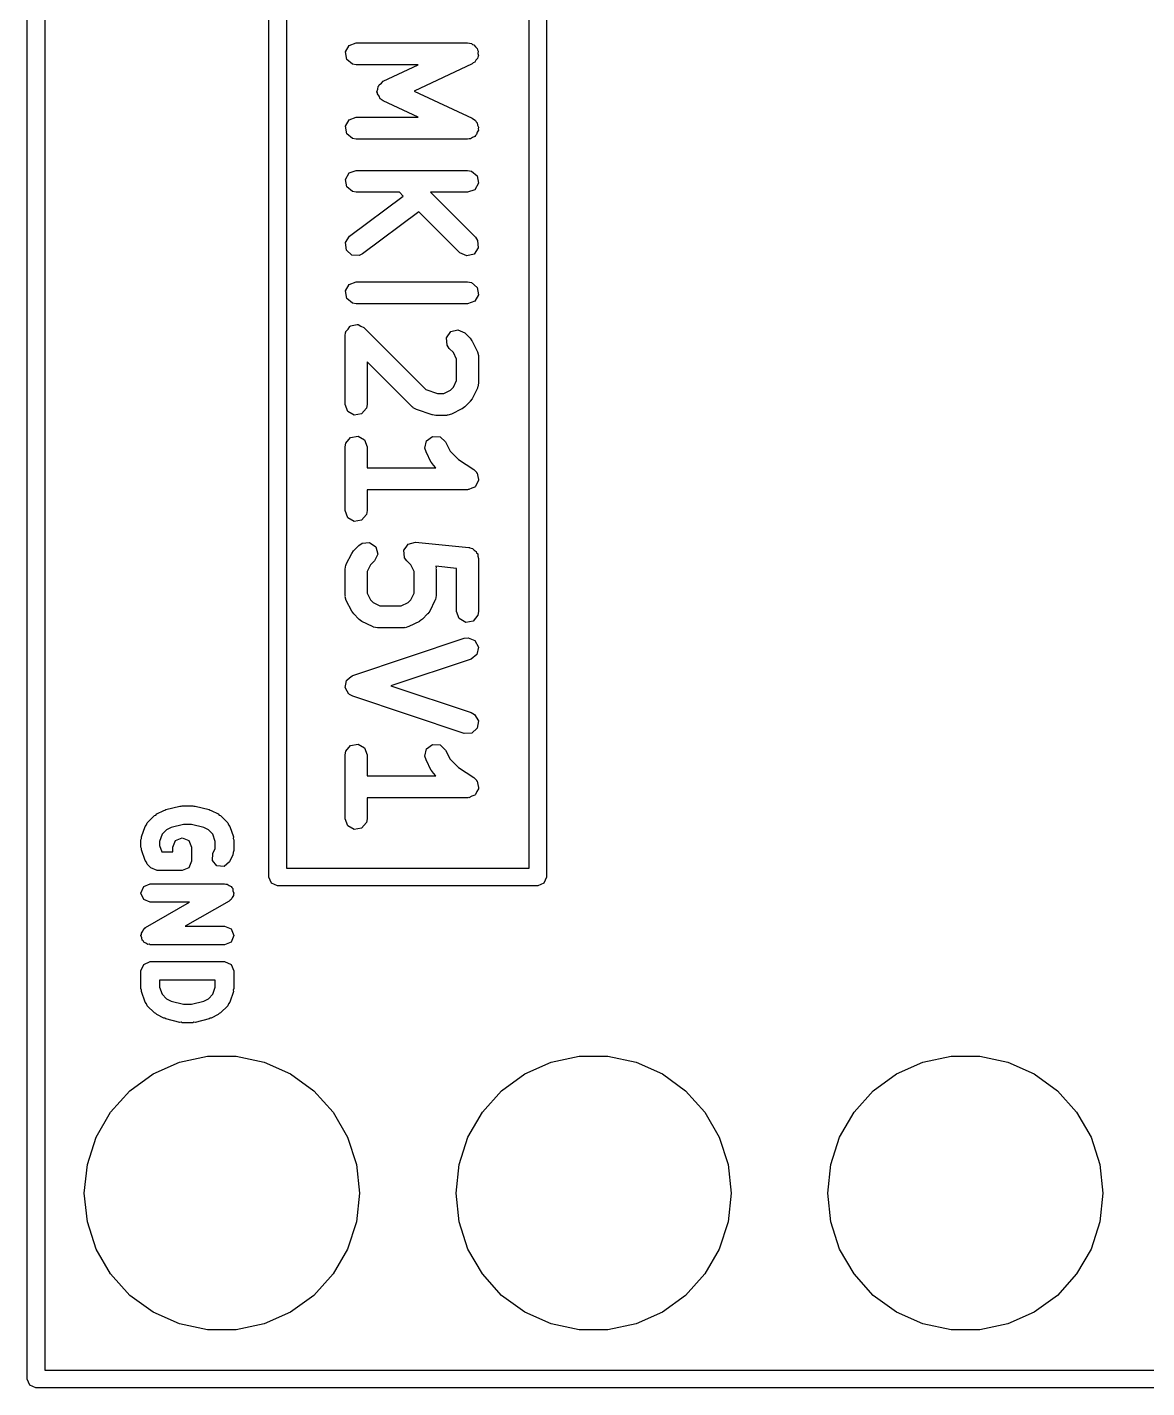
# Model space of a CAD drawing. Extents: x 105.8 to 166.7, y -105.6 to -53.8.
# Drawn here: x 106.62 to 114.27, y -71.81 to -62.52 of the extents above; entities that cross this region are included whole.
import ezdxf

# ---------------------------------------------------------------- set-up
doc = ezdxf.new("R2010")
doc.units = 0
doc.layers.add('BLACK', color=7, linetype='CONTINUOUS')

msp = doc.modelspace()

# ---------------------------------------------------------------- linework, layer by layer
at = {"layer": 'BLACK', "linetype": 'CONTINUOUS'}
for p, q in [((106.62, -71.755), (106.62, -53.975)), ((106.74, -54.035), (106.74, -71.695)), ((108.271, -68.326), (108.271, -57.404)), ((110.169, -57.404), (110.169, -68.326)), ((108.391, -57.464), (108.391, -68.266)), ((110.049, -68.266), (110.049, -57.464)), ((108.794, -62.6887), (108.819, -62.6443)), ((108.819, -62.6443), (108.867, -62.6267)), ((108.867, -62.6267), (109.629, -62.6267)), ((109.629, -62.6267), (109.655, -62.6312)), ((109.655, -62.6312), (109.663, -62.6377)), ((109.663, -62.6377), (109.672, -62.6403)), ((109.672, -62.6403), (109.682, -62.6537)), ((108.803, -62.7392), (108.794, -62.6887)), ((108.842, -62.7722), (108.803, -62.7392)), ((109.682, -62.6537), (109.694, -62.6642)), ((109.697, -62.7334), (109.686, -62.745)), ((109.694, -62.6642), (109.696, -62.6741)), ((109.696, -62.6741), (109.702, -62.6823)), ((109.698, -62.7234), (109.697, -62.7334)), ((109.703, -62.7147), (109.698, -62.7234)), ((109.702, -62.6823), (109.7, -62.6986)), ((109.7, -62.6986), (109.703, -62.7147)), ((108.867, -62.7767), (108.842, -62.7722)), ((109.291, -62.7767), (108.867, -62.7767)), ((109.053, -62.8878), (109.291, -62.7767)), ((109.661, -62.7697), (109.263, -62.9557)), ((109.668, -62.7626), (109.661, -62.7697)), ((109.678, -62.7592), (109.668, -62.7626)), ((109.686, -62.745), (109.678, -62.7592)), ((109.016, -62.9434), (109.017, -62.924)), ((109.017, -62.924), (109.022, -62.9192)), ((109.022, -62.9192), (109.024, -62.9127)), ((109.024, -62.9127), (109.04, -62.9015)), ((109.04, -62.9015), (109.053, -62.8878)), ((109.01, -62.9622), (109.016, -62.9434)), ((109.013, -62.9684), (109.01, -62.9622)), ((109.013, -62.9751), (109.013, -62.9684)), ((109.024, -62.9911), (109.013, -62.9751)), ((109.032, -63.0087), (109.024, -62.9911)), ((109.04, -63.0144), (109.032, -63.0087)), ((109.042, -63.0172), (109.04, -63.0144)), ((109.045, -63.018), (109.042, -63.0172)), ((109.053, -63.0237), (109.045, -63.018)), ((109.263, -62.9557), (109.661, -63.1418)), ((109.291, -63.1347), (109.053, -63.0237)), ((108.794, -63.1967), (108.819, -63.1523)), ((108.803, -63.2472), (108.794, -63.1967)), ((108.819, -63.1523), (108.867, -63.1347)), ((108.867, -63.1347), (109.291, -63.1347)), ((109.661, -63.1418), (109.683, -63.1567)), ((109.683, -63.1567), (109.687, -63.1658)), ((109.687, -63.1658), (109.694, -63.1722)), ((109.694, -63.1722), (109.697, -63.1883)), ((109.697, -63.1883), (109.704, -63.2032)), ((109.704, -63.2032), (109.702, -63.2129)), ((108.842, -63.2802), (108.803, -63.2472)), ((108.867, -63.2847), (108.842, -63.2802)), ((109.629, -63.2847), (108.867, -63.2847)), ((109.639, -63.2813), (109.629, -63.2847)), ((109.649, -63.2822), (109.639, -63.2813)), ((109.662, -63.2728), (109.649, -63.2822)), ((109.678, -63.2672), (109.662, -63.2728)), ((109.683, -63.2585), (109.678, -63.2672)), ((109.691, -63.2528), (109.683, -63.2585)), ((109.695, -63.2369), (109.691, -63.2528)), ((109.703, -63.2227), (109.695, -63.2369)), ((109.702, -63.2129), (109.703, -63.2227)), ((108.794, -63.5595), (108.819, -63.5151)), ((108.803, -63.6101), (108.794, -63.5595)), ((108.819, -63.5151), (108.867, -63.4976)), ((108.867, -63.4976), (109.629, -63.4976)), ((109.629, -63.4976), (109.655, -63.5021)), ((109.655, -63.5021), (109.694, -63.5351)), ((109.694, -63.5351), (109.703, -63.5856)), ((108.842, -63.643), (108.803, -63.6101)), ((108.867, -63.6476), (108.842, -63.643)), ((109.163, -63.6476), (108.867, -63.6476)), ((109.189, -63.6733), (109.163, -63.6476)), ((109.629, -63.6476), (109.375, -63.6476)), ((109.375, -63.6476), (109.683, -63.955)), ((109.678, -63.63), (109.629, -63.6476)), ((109.703, -63.5856), (109.678, -63.63)), ((108.822, -63.948), (109.189, -63.6733)), ((109.296, -63.7805), (108.912, -64.068)), ((109.576, -64.061), (109.296, -63.7805)), ((108.794, -63.991), (108.822, -63.948)), ((108.801, -64.0419), (108.794, -63.991)), ((108.838, -64.077), (108.801, -64.0419)), ((109.702, -64.0274), (109.673, -64.0694)), ((109.683, -63.955), (109.697, -63.9763)), ((109.697, -63.9763), (109.702, -64.0274)), ((108.889, -64.0798), (108.838, -64.077)), ((108.912, -64.068), (108.889, -64.0798)), ((109.623, -64.0827), (109.576, -64.061)), ((109.673, -64.0694), (109.623, -64.0827)), ((108.794, -64.3215), (108.819, -64.2771)), ((108.803, -64.3721), (108.794, -64.3215)), ((108.819, -64.2771), (108.867, -64.2596)), ((108.867, -64.2596), (109.629, -64.2596)), ((109.629, -64.2596), (109.655, -64.2641)), ((109.655, -64.2641), (109.694, -64.2971)), ((109.694, -64.2971), (109.703, -64.3476)), ((108.842, -64.405), (108.803, -64.3721)), ((108.867, -64.4096), (108.842, -64.405)), ((109.629, -64.4096), (108.867, -64.4096)), ((109.678, -64.392), (109.629, -64.4096)), ((109.703, -64.3476), (109.678, -64.392)), ((108.796, -64.6038), (108.797, -64.5992)), ((108.797, -64.5992), (108.812, -64.5819)), ((108.812, -64.5819), (108.824, -64.5634)), ((108.824, -64.5634), (108.828, -64.5625)), ((108.828, -64.5625), (108.83, -64.5599)), ((108.83, -64.5599), (108.852, -64.556)), ((108.852, -64.556), (108.874, -64.5501)), ((108.874, -64.5501), (108.877, -64.5516)), ((108.877, -64.5516), (108.881, -64.551)), ((108.881, -64.551), (108.9, -64.5623)), ((108.9, -64.5623), (108.921, -64.5718)), ((108.921, -64.5718), (109.343, -64.9947)), ((109.484, -64.6417), (109.514, -64.5997)), ((109.514, -64.5997), (109.563, -64.5864)), ((109.563, -64.5864), (109.61, -64.6081)), ((108.792, -64.6249), (108.795, -64.6087)), ((108.792, -65.0966), (108.792, -64.6249)), ((108.795, -64.6054), (108.796, -64.6038)), ((108.795, -64.6087), (108.795, -64.6054)), ((109.489, -64.6928), (109.484, -64.6417)), ((109.504, -64.7142), (109.489, -64.6928)), ((109.61, -64.6081), (109.646, -64.6444)), ((109.646, -64.6444), (109.659, -64.6628)), ((109.659, -64.6628), (109.66, -64.6639)), ((109.66, -64.6639), (109.697, -64.7365)), ((109.532, -64.7419), (109.504, -64.7142)), ((109.554, -64.7877), (109.532, -64.7419)), ((109.554, -64.9337), (109.554, -64.7877)), ((109.697, -64.7365), (109.704, -64.7614)), ((109.704, -64.7614), (109.703, -64.7658)), ((109.703, -64.7658), (109.704, -64.77)), ((109.704, -64.77), (109.704, -64.9514)), ((109.25, -65.1133), (108.942, -64.8059)), ((108.942, -64.8059), (108.942, -65.0966)), ((109.532, -64.9796), (109.554, -64.9337)), ((109.704, -64.9514), (109.7, -64.9771)), ((109.343, -64.9947), (109.424, -65.0216)), ((109.424, -65.0216), (109.467, -65.0216)), ((109.467, -65.0216), (109.512, -64.9986)), ((109.512, -64.9986), (109.532, -64.9796)), ((109.66, -65.0575), (109.647, -65.0756)), ((109.697, -64.985), (109.66, -65.0575)), ((109.7, -64.9771), (109.697, -64.9805)), ((109.697, -64.9805), (109.697, -64.985)), ((108.81, -65.1448), (108.792, -65.0966)), ((108.854, -65.1704), (108.81, -65.1448)), ((108.938, -65.1222), (108.905, -65.1615)), ((108.942, -65.0966), (108.938, -65.1222)), ((109.254, -65.1152), (109.25, -65.1133)), ((109.256, -65.119), (109.254, -65.1152)), ((109.279, -65.1314), (109.256, -65.119)), ((109.388, -65.1677), (109.279, -65.1314)), ((109.59, -65.1274), (109.518, -65.1637)), ((109.592, -65.1262), (109.59, -65.1274)), ((109.61, -65.1133), (109.592, -65.1262)), ((109.646, -65.077), (109.61, -65.1133)), ((109.647, -65.0756), (109.646, -65.077)), ((108.905, -65.1615), (108.854, -65.1704)), ((109.39, -65.1677), (109.388, -65.1677)), ((109.412, -65.1716), (109.39, -65.1677)), ((109.484, -65.1716), (109.412, -65.1716)), ((109.489, -65.17), (109.484, -65.1716)), ((109.493, -65.1711), (109.489, -65.17)), ((109.518, -65.1637), (109.493, -65.1711)), ((108.797, -65.3612), (108.83, -65.3219)), ((108.83, -65.3219), (108.881, -65.313)), ((108.881, -65.313), (108.925, -65.3386)), ((108.925, -65.3386), (108.942, -65.3869)), ((109.337, -65.3954), (109.349, -65.3455)), ((109.349, -65.3455), (109.39, -65.315)), ((109.39, -65.315), (109.442, -65.318)), ((109.442, -65.318), (109.479, -65.3533)), ((108.792, -65.3869), (108.797, -65.3612)), ((108.792, -65.8223), (108.792, -65.3869)), ((108.942, -65.3869), (108.942, -65.5296)), ((109.345, -65.4204), (109.337, -65.3954)), ((109.381, -65.493), (109.345, -65.4204)), ((109.479, -65.3533), (109.51, -65.415)), ((109.51, -65.415), (109.568, -65.4737)), ((108.942, -65.5296), (109.412, -65.5296)), ((109.382, -65.4941), (109.381, -65.493)), ((109.395, -65.5125), (109.382, -65.4941)), ((109.412, -65.5296), (109.395, -65.5125)), ((109.568, -65.4737), (109.671, -65.5422)), ((109.671, -65.5422), (109.69, -65.5602)), ((109.69, -65.5602), (109.691, -65.5643)), ((109.691, -65.5643), (109.694, -65.5671)), ((109.703, -65.6176), (109.692, -65.6365)), ((109.694, -65.5671), (109.698, -65.5885)), ((109.698, -65.5885), (109.704, -65.6094)), ((109.704, -65.6094), (109.703, -65.6133)), ((109.703, -65.6133), (109.703, -65.6176)), ((109.629, -65.6796), (108.942, -65.6796)), ((108.942, -65.6796), (108.942, -65.8223)), ((109.634, -65.6781), (109.629, -65.6796)), ((109.638, -65.6791), (109.634, -65.6781)), ((109.657, -65.6695), (109.638, -65.6791)), ((109.678, -65.662), (109.657, -65.6695)), ((109.68, -65.6583), (109.678, -65.662)), ((109.684, -65.6564), (109.68, -65.6583)), ((109.692, -65.6365), (109.684, -65.6564)), ((108.81, -65.8705), (108.792, -65.8223)), ((108.854, -65.8961), (108.81, -65.8705)), ((108.905, -65.8872), (108.854, -65.8961)), ((108.938, -65.8479), (108.905, -65.8872)), ((108.942, -65.8223), (108.938, -65.8479)), ((108.851, -66.0958), (108.887, -66.0595)), ((108.887, -66.0595), (108.908, -66.0446)), ((108.908, -66.0446), (108.959, -66.0401)), ((108.959, -66.0401), (109.001, -66.0696)), ((109.001, -66.0696), (109.015, -66.1191)), ((109.194, -66.0923), (109.209, -66.0718)), ((109.209, -66.0718), (109.224, -66.0511)), ((109.224, -66.0506), (109.249, -66.0444)), ((109.224, -66.051), (109.224, -66.0506)), ((109.224, -66.0511), (109.224, -66.051)), ((109.249, -66.0444), (109.273, -66.0379)), ((109.273, -66.0379), (109.274, -66.0381)), ((109.274, -66.0381), (109.274, -66.0379)), ((109.274, -66.0379), (109.637, -66.0742)), ((109.637, -66.0742), (109.641, -66.0753)), ((109.641, -66.0753), (109.643, -66.075)), ((109.643, -66.075), (109.645, -66.0765)), ((109.645, -66.0765), (109.662, -66.0813)), ((109.662, -66.0813), (109.673, -66.0927)), ((108.8, -66.1879), (108.837, -66.1153)), ((108.837, -66.1153), (108.85, -66.0973)), ((108.85, -66.0973), (108.851, -66.0958)), ((108.993, -66.1656), (108.965, -66.1933)), ((109.015, -66.1191), (108.993, -66.1656)), ((109.194, -66.0928), (109.194, -66.0923)), ((109.194, -66.0932), (109.194, -66.0928)), ((109.196, -66.1183), (109.194, -66.0932)), ((109.198, -66.1434), (109.196, -66.1183)), ((109.199, -66.1438), (109.198, -66.1434)), ((109.199, -66.1443), (109.199, -66.1438)), ((109.214, -66.1656), (109.199, -66.1443)), ((109.241, -66.1933), (109.214, -66.1656)), ((109.673, -66.0927), (109.687, -66.1006)), ((109.687, -66.1006), (109.691, -66.1105)), ((109.691, -66.1105), (109.698, -66.118)), ((109.698, -66.118), (109.699, -66.1339)), ((109.699, -66.1339), (109.704, -66.1489)), ((109.704, -66.1489), (109.704, -66.5117)), ((108.792, -66.2214), (108.797, -66.1958)), ((108.792, -66.4029), (108.792, -66.2214)), ((108.797, -66.1958), (108.8, -66.1923)), ((108.8, -66.1923), (108.8, -66.1879)), ((108.965, -66.1933), (108.942, -66.2391)), ((108.942, -66.2391), (108.942, -66.3852)), ((109.264, -66.2391), (109.241, -66.1933)), ((109.264, -66.3852), (109.264, -66.2391)), ((109.554, -66.2167), (109.411, -66.2023)), ((109.411, -66.2023), (109.414, -66.2129)), ((109.414, -66.2129), (109.413, -66.2172)), ((109.413, -66.2172), (109.414, -66.2214)), ((109.414, -66.2214), (109.414, -66.4029)), ((109.554, -66.5117), (109.554, -66.2167)), ((108.794, -66.4071), (108.792, -66.4029)), ((108.793, -66.4114), (108.794, -66.4071)), ((108.8, -66.4364), (108.793, -66.4114)), ((108.837, -66.509), (108.8, -66.4364)), ((108.942, -66.3852), (108.965, -66.431)), ((108.965, -66.431), (108.984, -66.4501)), ((108.984, -66.4501), (109.03, -66.473)), ((109.176, -66.473), (109.222, -66.4501)), ((109.222, -66.4501), (109.241, -66.431)), ((109.241, -66.431), (109.264, -66.3852)), ((109.406, -66.4364), (109.37, -66.509)), ((109.407, -66.4319), (109.406, -66.4364)), ((109.41, -66.4285), (109.407, -66.4319)), ((109.414, -66.4029), (109.41, -66.4285)), ((108.838, -66.5101), (108.837, -66.509)), ((108.851, -66.5285), (108.838, -66.5101)), ((108.887, -66.5647), (108.851, -66.5285)), ((109.03, -66.473), (109.176, -66.473)), ((109.356, -66.5285), (109.32, -66.5647)), ((109.357, -66.527), (109.356, -66.5285)), ((109.37, -66.509), (109.357, -66.527)), ((109.572, -66.5599), (109.554, -66.5117)), ((109.7, -66.5374), (109.667, -66.5767)), ((109.704, -66.5117), (109.7, -66.5374)), ((108.889, -66.5654), (108.887, -66.5647)), ((108.907, -66.5788), (108.889, -66.5654)), ((108.979, -66.6151), (108.907, -66.5788)), ((108.984, -66.6156), (108.979, -66.6151)), ((108.987, -66.6185), (108.984, -66.6156)), ((109.013, -66.623), (108.987, -66.6185)), ((109.194, -66.623), (109.013, -66.623)), ((109.198, -66.6215), (109.194, -66.623)), ((109.203, -66.6225), (109.198, -66.6215)), ((109.228, -66.6151), (109.203, -66.6225)), ((109.3, -66.5788), (109.228, -66.6151)), ((109.301, -66.5776), (109.3, -66.5788)), ((109.32, -66.5647), (109.301, -66.5776)), ((109.616, -66.5856), (109.572, -66.5599)), ((109.667, -66.5767), (109.616, -66.5856)), ((108.844, -66.9486), (109.606, -66.6946)), ((109.606, -66.6946), (109.632, -66.6907)), ((109.632, -66.6907), (109.679, -66.7096)), ((109.679, -66.7096), (109.704, -66.7547)), ((109.693, -66.805), (109.653, -66.8369)), ((109.704, -66.7547), (109.693, -66.805)), ((109.653, -66.8369), (109.105, -67.0197)), ((108.793, -67.0307), (108.798, -67.0075)), ((108.798, -67.0075), (108.802, -66.984)), ((108.802, -66.984), (108.803, -66.9826)), ((108.803, -66.9826), (108.804, -66.9805)), ((108.804, -66.9805), (108.822, -66.9657)), ((108.822, -66.9657), (108.84, -66.95)), ((108.84, -66.95), (108.842, -66.9499)), ((108.842, -66.9499), (108.844, -66.9486)), ((108.794, -67.0326), (108.793, -67.0307)), ((108.794, -67.0348), (108.794, -67.0326)), ((108.806, -67.055), (108.794, -67.0348)), ((108.818, -67.0758), (108.806, -67.055)), ((108.82, -67.0766), (108.818, -67.0758)), ((108.821, -67.0785), (108.82, -67.0766)), ((108.844, -67.0909), (108.821, -67.0785)), ((109.606, -67.3449), (108.844, -67.0909)), ((109.105, -67.0197), (109.653, -67.2026)), ((109.653, -67.2026), (109.676, -67.215)), ((109.676, -67.215), (109.703, -67.2587)), ((109.703, -67.2587), (109.695, -67.3094)), ((109.657, -67.3435), (109.606, -67.3449)), ((109.695, -67.3094), (109.657, -67.3435)), ((108.792, -67.4914), (108.797, -67.4658)), ((108.797, -67.4658), (108.83, -67.4265)), ((108.83, -67.4265), (108.881, -67.4176)), ((108.881, -67.4176), (108.925, -67.4432)), ((108.925, -67.4432), (108.942, -67.4914)), ((109.337, -67.5), (109.349, -67.4501)), ((109.349, -67.4501), (109.39, -67.4195)), ((109.39, -67.4195), (109.442, -67.4226)), ((109.442, -67.4226), (109.479, -67.4579)), ((109.479, -67.4579), (109.51, -67.5196)), ((108.792, -67.9269), (108.792, -67.4914)), ((108.942, -67.4914), (108.942, -67.6341)), ((109.345, -67.525), (109.337, -67.5)), ((109.381, -67.5975), (109.345, -67.525)), ((109.51, -67.5196), (109.568, -67.5783)), ((108.942, -67.6341), (109.412, -67.6341)), ((109.382, -67.5987), (109.381, -67.5975)), ((109.395, -67.617), (109.382, -67.5987)), ((109.412, -67.6341), (109.395, -67.617)), ((109.568, -67.5783), (109.671, -67.6467)), ((109.671, -67.6467), (109.69, -67.6647)), ((109.69, -67.6647), (109.691, -67.6689)), ((109.691, -67.6689), (109.694, -67.6716)), ((109.684, -67.7609), (109.68, -67.7629)), ((109.692, -67.741), (109.684, -67.7609)), ((109.703, -67.7222), (109.692, -67.741)), ((109.694, -67.6716), (109.698, -67.6931)), ((109.698, -67.6931), (109.704, -67.714)), ((109.704, -67.714), (109.703, -67.7179)), ((109.703, -67.7179), (109.703, -67.7222)), ((107.567, -67.8653), (107.663, -67.8411)), ((107.663, -67.8411), (107.671, -67.8422)), ((107.671, -67.8422), (107.679, -67.8392)), ((107.679, -67.8392), (107.751, -67.8392)), ((107.751, -67.8392), (107.759, -67.8422)), ((107.759, -67.8422), (107.767, -67.8411)), ((107.767, -67.8411), (107.863, -67.8653)), ((109.629, -67.7841), (108.942, -67.7841)), ((108.942, -67.7841), (108.942, -67.9269)), ((109.634, -67.7827), (109.629, -67.7841)), ((109.638, -67.7837), (109.634, -67.7827)), ((109.657, -67.774), (109.638, -67.7837)), ((109.678, -67.7666), (109.657, -67.774)), ((109.68, -67.7629), (109.678, -67.7666)), ((107.44, -67.9545), (107.489, -67.9061)), ((107.489, -67.9061), (107.498, -67.9021)), ((107.498, -67.9021), (107.505, -67.8943)), ((107.505, -67.8943), (107.554, -67.8701)), ((107.554, -67.8701), (107.561, -67.8695)), ((107.561, -67.8695), (107.567, -67.8653)), ((107.863, -67.8653), (107.869, -67.8695)), ((107.869, -67.8695), (107.876, -67.8701)), ((107.876, -67.8701), (107.925, -67.8942)), ((107.925, -67.8942), (107.932, -67.9021)), ((107.932, -67.9021), (107.941, -67.9061)), ((107.941, -67.9061), (107.99, -67.9545)), ((108.81, -67.9751), (108.792, -67.9269)), ((108.942, -67.9269), (108.938, -67.9525)), ((107.401, -68.0519), (107.425, -67.9793)), ((107.425, -67.9793), (107.435, -67.9682)), ((107.435, -67.9682), (107.44, -67.9545)), ((107.541, -68.0337), (107.524, -68.0823)), ((107.571, -68.0032), (107.541, -68.0337)), ((107.604, -67.9868), (107.571, -68.0032)), ((107.687, -67.9662), (107.604, -67.9868)), ((107.743, -67.9662), (107.687, -67.9662)), ((107.826, -67.9868), (107.743, -67.9662)), ((107.859, -68.0032), (107.826, -67.9868)), ((107.889, -68.0337), (107.859, -68.0032)), ((107.905, -68.0823), (107.889, -68.0337)), ((107.99, -67.9545), (107.995, -67.9682)), ((107.995, -67.9682), (108.005, -67.9793)), ((108.005, -67.9793), (108.029, -68.0519)), ((108.854, -68.0007), (108.81, -67.9751)), ((108.905, -67.9918), (108.854, -68.0007)), ((108.938, -67.9525), (108.905, -67.9918)), ((107.397, -68.072), (107.401, -68.0623)), ((107.397, -68.1204), (107.397, -68.072)), ((107.401, -68.13), (107.397, -68.1204)), ((107.401, -68.0623), (107.401, -68.0519)), ((107.401, -68.1405), (107.401, -68.13)), ((107.524, -68.0823), (107.524, -68.1101)), ((107.524, -68.1101), (107.539, -68.1536)), ((107.615, -68.1204), (107.634, -68.0755)), ((107.615, -68.1536), (107.615, -68.1204)), ((107.634, -68.0755), (107.679, -68.0569)), ((107.679, -68.0569), (107.724, -68.0755)), ((107.724, -68.0755), (107.742, -68.1204)), ((107.742, -68.1204), (107.742, -68.2171)), ((107.888, -68.1646), (107.905, -68.1296)), ((107.905, -68.1296), (107.905, -68.0823)), ((108.029, -68.0519), (108.028, -68.0623)), ((108.028, -68.0623), (108.032, -68.072)), ((108.032, -68.072), (108.032, -68.1446)), ((107.425, -68.213), (107.401, -68.1405)), ((107.435, -68.2242), (107.425, -68.213)), ((107.44, -68.2379), (107.435, -68.2242)), ((107.539, -68.1536), (107.615, -68.1536)), ((107.742, -68.2171), (107.724, -68.262)), ((107.885, -68.213), (107.888, -68.1646)), ((107.916, -68.2497), (107.885, -68.213)), ((108.002, -68.2214), (107.965, -68.2532)), ((108.026, -68.173), (108.002, -68.2214)), ((108.027, -68.1582), (108.026, -68.173)), ((108.032, -68.1446), (108.027, -68.1582)), ((107.464, -68.262), (107.44, -68.2379)), ((107.509, -68.2806), (107.464, -68.262)), ((107.679, -68.2806), (107.509, -68.2806)), ((107.509, -68.2806), (107.509, -68.2806)), ((107.509, -68.2806), (107.509, -68.2806)), ((107.724, -68.262), (107.679, -68.2806)), ((107.965, -68.2532), (107.916, -68.2497)), ((108.391, -68.266), (110.049, -68.266)), ((107.397, -68.4349), (107.416, -68.39)), ((107.416, -68.39), (107.461, -68.3714)), ((107.461, -68.3714), (107.969, -68.3714)), ((107.969, -68.3714), (107.977, -68.3747)), ((107.977, -68.3747), (107.986, -68.3736)), ((107.986, -68.3736), (107.999, -68.3837)), ((107.999, -68.3837), (108.014, -68.39)), ((108.014, -68.39), (108.017, -68.398)), ((108.017, -68.398), (108.024, -68.4034)), ((108.024, -68.4034), (108.026, -68.4197)), ((108.289, -68.3684), (108.271, -68.326)), ((108.331, -68.386), (108.289, -68.3684)), ((110.109, -68.386), (108.331, -68.386)), ((110.151, -68.3684), (110.109, -68.386)), ((110.169, -68.326), (110.151, -68.3684)), ((107.416, -68.4798), (107.397, -68.4349)), ((107.461, -68.4984), (107.416, -68.4798)), ((107.429, -68.67), (107.73, -68.4984)), ((107.73, -68.4984), (107.461, -68.4984)), ((108, -68.49), (107.7, -68.6616)), ((108.006, -68.4831), (108, -68.49)), ((108.014, -68.4798), (108.006, -68.4831)), ((108.02, -68.4646), (108.014, -68.4798)), ((108.03, -68.4516), (108.02, -68.4646)), ((108.026, -68.4197), (108.032, -68.4349)), ((108.032, -68.4349), (108.029, -68.4429)), ((108.029, -68.4429), (108.03, -68.4516)), ((107.41, -68.6954), (107.416, -68.6802)), ((107.416, -68.6802), (107.424, -68.6769)), ((107.424, -68.6769), (107.429, -68.67)), ((107.7, -68.6616), (107.969, -68.6616)), ((107.969, -68.6616), (108.014, -68.6802)), ((108.014, -68.6802), (108.032, -68.7251)), ((107.397, -68.7251), (107.401, -68.7171)), ((107.404, -68.7403), (107.397, -68.7251)), ((107.4, -68.7084), (107.41, -68.6954)), ((107.401, -68.7171), (107.4, -68.7084)), ((107.406, -68.7566), (107.404, -68.7403)), ((107.413, -68.762), (107.406, -68.7566)), ((107.416, -68.77), (107.413, -68.762)), ((107.431, -68.7763), (107.416, -68.77)), ((107.444, -68.7864), (107.431, -68.7763)), ((108.014, -68.77), (107.969, -68.7886)), ((108.032, -68.7251), (108.014, -68.77)), ((107.453, -68.7853), (107.444, -68.7864)), ((107.461, -68.7886), (107.453, -68.7853)), ((107.969, -68.7886), (107.461, -68.7886)), ((107.397, -68.967), (107.416, -68.9221)), ((107.397, -69.088), (107.397, -68.967)), ((107.416, -68.9221), (107.461, -68.9035)), ((107.461, -68.9035), (107.969, -68.9035)), ((107.969, -68.9035), (108.014, -68.9221)), ((108.014, -68.9221), (108.032, -68.967)), ((108.032, -68.967), (108.032, -69.088)), ((107.905, -69.0305), (107.524, -69.0305)), ((107.524, -69.0305), (107.524, -69.0777)), ((107.905, -69.0777), (107.905, -69.0305)), ((107.401, -69.0977), (107.397, -69.088)), ((107.401, -69.1081), (107.401, -69.0977)), ((107.425, -69.1807), (107.401, -69.1081)), ((107.524, -69.0777), (107.541, -69.1263)), ((107.541, -69.1263), (107.571, -69.1568)), ((107.571, -69.1568), (107.604, -69.1732)), ((107.826, -69.1732), (107.859, -69.1568)), ((107.859, -69.1568), (107.889, -69.1263)), ((107.889, -69.1263), (107.905, -69.0777)), ((108.029, -69.1081), (108.005, -69.1807)), ((108.032, -69.088), (108.028, -69.0977)), ((108.028, -69.0977), (108.029, -69.1081)), ((107.435, -69.1918), (107.425, -69.1807)), ((107.44, -69.2055), (107.435, -69.1918)), ((107.489, -69.2539), (107.44, -69.2055)), ((107.604, -69.1732), (107.687, -69.1938)), ((107.687, -69.1938), (107.743, -69.1938)), ((107.743, -69.1938), (107.826, -69.1732)), ((107.99, -69.2055), (107.941, -69.2539)), ((107.995, -69.1918), (107.99, -69.2055)), ((108.005, -69.1807), (107.995, -69.1918)), ((107.498, -69.2579), (107.489, -69.2539)), ((107.505, -69.2657), (107.498, -69.2579)), ((107.554, -69.2899), (107.505, -69.2657)), ((107.561, -69.2904), (107.554, -69.2899)), ((107.567, -69.2947), (107.561, -69.2904)), ((107.663, -69.3189), (107.567, -69.2947)), ((107.671, -69.3178), (107.663, -69.3189)), ((107.679, -69.3208), (107.671, -69.3178)), ((107.751, -69.3208), (107.679, -69.3208)), ((107.759, -69.3178), (107.751, -69.3208)), ((107.767, -69.3189), (107.759, -69.3178)), ((107.863, -69.2947), (107.767, -69.3189)), ((107.869, -69.2904), (107.863, -69.2947)), ((107.876, -69.2899), (107.869, -69.2904)), ((107.925, -69.2657), (107.876, -69.2899)), ((107.932, -69.2579), (107.925, -69.2657)), ((107.941, -69.2539), (107.932, -69.2579)), ((107.48, -69.6711), (107.66, -69.5912)), ((107.48, -69.6711), (107.66, -69.5912)), ((107.48, -69.6711), (107.66, -69.5912)), ((107.48, -69.6711), (107.66, -69.5912)), ((107.66, -69.5912), (107.852, -69.5503)), ((107.66, -69.5912), (107.852, -69.5503)), ((107.66, -69.5912), (107.852, -69.5503)), ((107.66, -69.5912), (107.852, -69.5503)), ((107.852, -69.5503), (108.048, -69.5503)), ((107.852, -69.5503), (108.048, -69.5503)), ((107.852, -69.5503), (108.048, -69.5503)), ((107.852, -69.5503), (108.048, -69.5503)), ((108.048, -69.5503), (108.24, -69.5912)), ((108.048, -69.5503), (108.24, -69.5912)), ((108.048, -69.5503), (108.24, -69.5912)), ((108.048, -69.5503), (108.24, -69.5912)), ((108.24, -69.5912), (108.42, -69.6711)), ((108.24, -69.5912), (108.42, -69.6711)), ((108.24, -69.5912), (108.42, -69.6711)), ((108.24, -69.5912), (108.42, -69.6711)), ((110.02, -69.6711), (110.2, -69.5912)), ((110.02, -69.6711), (110.2, -69.5912)), ((110.02, -69.6711), (110.2, -69.5912)), ((110.02, -69.6711), (110.2, -69.5912)), ((110.2, -69.5912), (110.392, -69.5503)), ((110.2, -69.5912), (110.392, -69.5503)), ((110.2, -69.5912), (110.392, -69.5503)), ((110.2, -69.5912), (110.392, -69.5503)), ((110.392, -69.5503), (110.588, -69.5503)), ((110.392, -69.5503), (110.588, -69.5503)), ((110.392, -69.5503), (110.588, -69.5503)), ((110.392, -69.5503), (110.588, -69.5503)), ((110.588, -69.5503), (110.78, -69.5912)), ((110.588, -69.5503), (110.78, -69.5912)), ((110.588, -69.5503), (110.78, -69.5912)), ((110.588, -69.5503), (110.78, -69.5912)), ((110.78, -69.5912), (110.96, -69.6711)), ((110.78, -69.5912), (110.96, -69.6711)), ((110.78, -69.5912), (110.96, -69.6711)), ((110.78, -69.5912), (110.96, -69.6711)), ((112.56, -69.6711), (112.74, -69.5912)), ((112.56, -69.6711), (112.74, -69.5912)), ((112.56, -69.6711), (112.74, -69.5912)), ((112.56, -69.6711), (112.74, -69.5912)), ((112.74, -69.5912), (112.932, -69.5503)), ((112.74, -69.5912), (112.932, -69.5503)), ((112.74, -69.5912), (112.932, -69.5503)), ((112.74, -69.5912), (112.932, -69.5503)), ((112.932, -69.5503), (113.128, -69.5503)), ((112.932, -69.5503), (113.128, -69.5503)), ((112.932, -69.5503), (113.128, -69.5503)), ((112.932, -69.5503), (113.128, -69.5503)), ((113.128, -69.5503), (113.32, -69.5912)), ((113.128, -69.5503), (113.32, -69.5912)), ((113.128, -69.5503), (113.32, -69.5912)), ((113.128, -69.5503), (113.32, -69.5912)), ((113.32, -69.5912), (113.5, -69.6711)), ((113.32, -69.5912), (113.5, -69.6711)), ((113.32, -69.5912), (113.5, -69.6711)), ((113.32, -69.5912), (113.5, -69.6711)), ((107.321, -69.7866), (107.48, -69.6711)), ((107.321, -69.7866), (107.48, -69.6711)), ((107.321, -69.7866), (107.48, -69.6711)), ((107.321, -69.7866), (107.48, -69.6711)), ((108.42, -69.6711), (108.579, -69.7866)), ((108.42, -69.6711), (108.579, -69.7866)), ((108.42, -69.6711), (108.579, -69.7866)), ((108.42, -69.6711), (108.579, -69.7866)), ((109.861, -69.7866), (110.02, -69.6711)), ((109.861, -69.7866), (110.02, -69.6711)), ((109.861, -69.7866), (110.02, -69.6711)), ((109.861, -69.7866), (110.02, -69.6711)), ((110.96, -69.6711), (111.119, -69.7866)), ((110.96, -69.6711), (111.119, -69.7866)), ((110.96, -69.6711), (111.119, -69.7866)), ((110.96, -69.6711), (111.119, -69.7866)), ((112.401, -69.7866), (112.56, -69.6711)), ((112.401, -69.7866), (112.56, -69.6711)), ((112.401, -69.7866), (112.56, -69.6711)), ((112.401, -69.7866), (112.56, -69.6711)), ((113.5, -69.6711), (113.659, -69.7866)), ((113.5, -69.6711), (113.659, -69.7866)), ((113.5, -69.6711), (113.659, -69.7866)), ((113.5, -69.6711), (113.659, -69.7866)), ((107.19, -69.9326), (107.321, -69.7866)), ((107.19, -69.9326), (107.321, -69.7866)), ((107.19, -69.9326), (107.321, -69.7866)), ((107.19, -69.9326), (107.321, -69.7866)), ((108.579, -69.7866), (108.71, -69.9326)), ((108.579, -69.7866), (108.71, -69.9326)), ((108.579, -69.7866), (108.71, -69.9326)), ((108.579, -69.7866), (108.71, -69.9326)), ((109.73, -69.9326), (109.861, -69.7866)), ((109.73, -69.9326), (109.861, -69.7866)), ((109.73, -69.9326), (109.861, -69.7866)), ((109.73, -69.9326), (109.861, -69.7866)), ((111.119, -69.7866), (111.25, -69.9326)), ((111.119, -69.7866), (111.25, -69.9326)), ((111.119, -69.7866), (111.25, -69.9326)), ((111.119, -69.7866), (111.25, -69.9326)), ((112.27, -69.9326), (112.401, -69.7866)), ((112.27, -69.9326), (112.401, -69.7866)), ((112.27, -69.9326), (112.401, -69.7866)), ((112.27, -69.9326), (112.401, -69.7866)), ((113.659, -69.7866), (113.79, -69.9326)), ((113.659, -69.7866), (113.79, -69.9326)), ((113.659, -69.7866), (113.79, -69.9326)), ((113.659, -69.7866), (113.79, -69.9326)), ((107.091, -70.1027), (107.19, -69.9326)), ((107.091, -70.1027), (107.19, -69.9326)), ((107.091, -70.1027), (107.19, -69.9326)), ((107.091, -70.1027), (107.19, -69.9326)), ((108.71, -69.9326), (108.809, -70.1027)), ((108.71, -69.9326), (108.809, -70.1027)), ((108.71, -69.9326), (108.809, -70.1027)), ((108.71, -69.9326), (108.809, -70.1027)), ((109.631, -70.1027), (109.73, -69.9326)), ((109.631, -70.1027), (109.73, -69.9326)), ((109.631, -70.1027), (109.73, -69.9326)), ((109.631, -70.1027), (109.73, -69.9326)), ((111.25, -69.9326), (111.349, -70.1027)), ((111.25, -69.9326), (111.349, -70.1027)), ((111.25, -69.9326), (111.349, -70.1027)), ((111.25, -69.9326), (111.349, -70.1027)), ((112.171, -70.1027), (112.27, -69.9326)), ((112.171, -70.1027), (112.27, -69.9326)), ((112.171, -70.1027), (112.27, -69.9326)), ((112.171, -70.1027), (112.27, -69.9326)), ((113.79, -69.9326), (113.889, -70.1027)), ((113.79, -69.9326), (113.889, -70.1027)), ((113.79, -69.9326), (113.889, -70.1027)), ((113.79, -69.9326), (113.889, -70.1027)), ((107.031, -70.2896), (107.091, -70.1027)), ((107.031, -70.2896), (107.091, -70.1027)), ((107.031, -70.2896), (107.091, -70.1027)), ((107.031, -70.2896), (107.091, -70.1027)), ((108.809, -70.1027), (108.869, -70.2896)), ((108.809, -70.1027), (108.869, -70.2896)), ((108.809, -70.1027), (108.869, -70.2896)), ((108.809, -70.1027), (108.869, -70.2896)), ((109.571, -70.2896), (109.631, -70.1027)), ((109.571, -70.2896), (109.631, -70.1027)), ((109.571, -70.2896), (109.631, -70.1027)), ((109.571, -70.2896), (109.631, -70.1027)), ((111.349, -70.1027), (111.409, -70.2896)), ((111.349, -70.1027), (111.409, -70.2896)), ((111.349, -70.1027), (111.409, -70.2896)), ((111.349, -70.1027), (111.409, -70.2896)), ((112.111, -70.2896), (112.171, -70.1027)), ((112.111, -70.2896), (112.171, -70.1027)), ((112.111, -70.2896), (112.171, -70.1027)), ((112.111, -70.2896), (112.171, -70.1027)), ((113.889, -70.1027), (113.949, -70.2896)), ((113.889, -70.1027), (113.949, -70.2896)), ((113.889, -70.1027), (113.949, -70.2896)), ((113.889, -70.1027), (113.949, -70.2896)), ((107.01, -70.485), (107.031, -70.2896)), ((107.01, -70.485), (107.031, -70.2896)), ((107.01, -70.485), (107.031, -70.2896)), ((107.01, -70.485), (107.031, -70.2896)), ((108.869, -70.2896), (108.89, -70.485)), ((108.869, -70.2896), (108.89, -70.485)), ((108.869, -70.2896), (108.89, -70.485)), ((108.869, -70.2896), (108.89, -70.485)), ((109.55, -70.485), (109.571, -70.2896)), ((109.55, -70.485), (109.571, -70.2896)), ((109.55, -70.485), (109.571, -70.2896)), ((109.55, -70.485), (109.571, -70.2896)), ((111.409, -70.2896), (111.43, -70.485)), ((111.409, -70.2896), (111.43, -70.485)), ((111.409, -70.2896), (111.43, -70.485)), ((111.409, -70.2896), (111.43, -70.485)), ((112.09, -70.485), (112.111, -70.2896)), ((112.09, -70.485), (112.111, -70.2896)), ((112.09, -70.485), (112.111, -70.2896)), ((112.09, -70.485), (112.111, -70.2896)), ((113.949, -70.2896), (113.97, -70.485)), ((113.949, -70.2896), (113.97, -70.485)), ((113.949, -70.2896), (113.97, -70.485)), ((113.949, -70.2896), (113.97, -70.485)), ((107.031, -70.6804), (107.01, -70.485)), ((107.031, -70.6804), (107.01, -70.485)), ((107.031, -70.6804), (107.01, -70.485)), ((107.031, -70.6804), (107.01, -70.485)), ((108.89, -70.485), (108.869, -70.6804)), ((108.89, -70.485), (108.869, -70.6804)), ((108.89, -70.485), (108.869, -70.6804)), ((108.89, -70.485), (108.869, -70.6804)), ((109.571, -70.6804), (109.55, -70.485)), ((109.571, -70.6804), (109.55, -70.485)), ((109.571, -70.6804), (109.55, -70.485)), ((109.571, -70.6804), (109.55, -70.485)), ((111.43, -70.485), (111.409, -70.6804)), ((111.43, -70.485), (111.409, -70.6804)), ((111.43, -70.485), (111.409, -70.6804)), ((111.43, -70.485), (111.409, -70.6804)), ((112.111, -70.6804), (112.09, -70.485)), ((112.111, -70.6804), (112.09, -70.485)), ((112.111, -70.6804), (112.09, -70.485)), ((112.111, -70.6804), (112.09, -70.485)), ((113.97, -70.485), (113.949, -70.6804)), ((113.97, -70.485), (113.949, -70.6804)), ((113.97, -70.485), (113.949, -70.6804)), ((113.97, -70.485), (113.949, -70.6804)), ((107.091, -70.8673), (107.031, -70.6804)), ((107.091, -70.8673), (107.031, -70.6804)), ((107.091, -70.8673), (107.031, -70.6804)), ((107.091, -70.8673), (107.031, -70.6804)), ((108.869, -70.6804), (108.809, -70.8673)), ((108.869, -70.6804), (108.809, -70.8673)), ((108.869, -70.6804), (108.809, -70.8673)), ((108.869, -70.6804), (108.809, -70.8673)), ((109.631, -70.8673), (109.571, -70.6804)), ((109.631, -70.8673), (109.571, -70.6804)), ((109.631, -70.8673), (109.571, -70.6804)), ((109.631, -70.8673), (109.571, -70.6804)), ((111.409, -70.6804), (111.349, -70.8673)), ((111.409, -70.6804), (111.349, -70.8673)), ((111.409, -70.6804), (111.349, -70.8673)), ((111.409, -70.6804), (111.349, -70.8673)), ((112.171, -70.8673), (112.111, -70.6804)), ((112.171, -70.8673), (112.111, -70.6804)), ((112.171, -70.8673), (112.111, -70.6804)), ((112.171, -70.8673), (112.111, -70.6804)), ((113.949, -70.6804), (113.889, -70.8673)), ((113.949, -70.6804), (113.889, -70.8673)), ((113.949, -70.6804), (113.889, -70.8673)), ((113.949, -70.6804), (113.889, -70.8673)), ((107.19, -71.0374), (107.091, -70.8673)), ((107.19, -71.0374), (107.091, -70.8673)), ((107.19, -71.0374), (107.091, -70.8673)), ((107.19, -71.0374), (107.091, -70.8673)), ((108.809, -70.8673), (108.71, -71.0374)), ((108.809, -70.8673), (108.71, -71.0374)), ((108.809, -70.8673), (108.71, -71.0374)), ((108.809, -70.8673), (108.71, -71.0374)), ((109.73, -71.0374), (109.631, -70.8673)), ((109.73, -71.0374), (109.631, -70.8673)), ((109.73, -71.0374), (109.631, -70.8673)), ((109.73, -71.0374), (109.631, -70.8673)), ((111.349, -70.8673), (111.25, -71.0374)), ((111.349, -70.8673), (111.25, -71.0374)), ((111.349, -70.8673), (111.25, -71.0374)), ((111.349, -70.8673), (111.25, -71.0374)), ((112.27, -71.0374), (112.171, -70.8673)), ((112.27, -71.0374), (112.171, -70.8673)), ((112.27, -71.0374), (112.171, -70.8673)), ((112.27, -71.0374), (112.171, -70.8673)), ((113.889, -70.8673), (113.79, -71.0374)), ((113.889, -70.8673), (113.79, -71.0374)), ((113.889, -70.8673), (113.79, -71.0374)), ((113.889, -70.8673), (113.79, -71.0374)), ((107.321, -71.1834), (107.19, -71.0374)), ((107.321, -71.1834), (107.19, -71.0374)), ((107.321, -71.1834), (107.19, -71.0374)), ((107.321, -71.1834), (107.19, -71.0374)), ((108.71, -71.0374), (108.579, -71.1834)), ((108.71, -71.0374), (108.579, -71.1834)), ((108.71, -71.0374), (108.579, -71.1834)), ((108.71, -71.0374), (108.579, -71.1834)), ((109.861, -71.1834), (109.73, -71.0374)), ((109.861, -71.1834), (109.73, -71.0374)), ((109.861, -71.1834), (109.73, -71.0374)), ((109.861, -71.1834), (109.73, -71.0374)), ((111.25, -71.0374), (111.119, -71.1834)), ((111.25, -71.0374), (111.119, -71.1834)), ((111.25, -71.0374), (111.119, -71.1834)), ((111.25, -71.0374), (111.119, -71.1834)), ((112.401, -71.1834), (112.27, -71.0374)), ((112.401, -71.1834), (112.27, -71.0374)), ((112.401, -71.1834), (112.27, -71.0374)), ((112.401, -71.1834), (112.27, -71.0374)), ((113.79, -71.0374), (113.659, -71.1834)), ((113.79, -71.0374), (113.659, -71.1834)), ((113.79, -71.0374), (113.659, -71.1834)), ((113.79, -71.0374), (113.659, -71.1834)), ((107.48, -71.2989), (107.321, -71.1834)), ((107.48, -71.2989), (107.321, -71.1834)), ((107.48, -71.2989), (107.321, -71.1834)), ((107.48, -71.2989), (107.321, -71.1834)), ((108.579, -71.1834), (108.42, -71.2989)), ((108.579, -71.1834), (108.42, -71.2989)), ((108.579, -71.1834), (108.42, -71.2989)), ((108.579, -71.1834), (108.42, -71.2989)), ((110.02, -71.2989), (109.861, -71.1834)), ((110.02, -71.2989), (109.861, -71.1834)), ((110.02, -71.2989), (109.861, -71.1834)), ((110.02, -71.2989), (109.861, -71.1834)), ((111.119, -71.1834), (110.96, -71.2989)), ((111.119, -71.1834), (110.96, -71.2989)), ((111.119, -71.1834), (110.96, -71.2989)), ((111.119, -71.1834), (110.96, -71.2989)), ((112.56, -71.2989), (112.401, -71.1834)), ((112.56, -71.2989), (112.401, -71.1834)), ((112.56, -71.2989), (112.401, -71.1834)), ((112.56, -71.2989), (112.401, -71.1834)), ((113.659, -71.1834), (113.5, -71.2989)), ((113.659, -71.1834), (113.5, -71.2989)), ((113.659, -71.1834), (113.5, -71.2989)), ((113.659, -71.1834), (113.5, -71.2989)), ((107.66, -71.3788), (107.48, -71.2989)), ((107.66, -71.3788), (107.48, -71.2989)), ((107.66, -71.3788), (107.48, -71.2989)), ((107.66, -71.3788), (107.48, -71.2989)), ((107.852, -71.4197), (107.66, -71.3788)), ((107.852, -71.4197), (107.66, -71.3788)), ((107.852, -71.4197), (107.66, -71.3788)), ((107.852, -71.4197), (107.66, -71.3788)), ((108.24, -71.3788), (108.048, -71.4197)), ((108.24, -71.3788), (108.048, -71.4197)), ((108.24, -71.3788), (108.048, -71.4197)), ((108.24, -71.3788), (108.048, -71.4197)), ((108.42, -71.2989), (108.24, -71.3788)), ((108.42, -71.2989), (108.24, -71.3788)), ((108.42, -71.2989), (108.24, -71.3788)), ((108.42, -71.2989), (108.24, -71.3788)), ((110.2, -71.3788), (110.02, -71.2989)), ((110.2, -71.3788), (110.02, -71.2989)), ((110.2, -71.3788), (110.02, -71.2989)), ((110.2, -71.3788), (110.02, -71.2989)), ((110.392, -71.4197), (110.2, -71.3788)), ((110.392, -71.4197), (110.2, -71.3788)), ((110.392, -71.4197), (110.2, -71.3788)), ((110.392, -71.4197), (110.2, -71.3788)), ((110.78, -71.3788), (110.588, -71.4197)), ((110.78, -71.3788), (110.588, -71.4197)), ((110.78, -71.3788), (110.588, -71.4197)), ((110.78, -71.3788), (110.588, -71.4197)), ((110.96, -71.2989), (110.78, -71.3788)), ((110.96, -71.2989), (110.78, -71.3788)), ((110.96, -71.2989), (110.78, -71.3788)), ((110.96, -71.2989), (110.78, -71.3788)), ((112.74, -71.3788), (112.56, -71.2989)), ((112.74, -71.3788), (112.56, -71.2989)), ((112.74, -71.3788), (112.56, -71.2989)), ((112.74, -71.3788), (112.56, -71.2989)), ((112.932, -71.4197), (112.74, -71.3788)), ((112.932, -71.4197), (112.74, -71.3788)), ((112.932, -71.4197), (112.74, -71.3788)), ((112.932, -71.4197), (112.74, -71.3788)), ((113.32, -71.3788), (113.128, -71.4197)), ((113.32, -71.3788), (113.128, -71.4197)), ((113.32, -71.3788), (113.128, -71.4197)), ((113.32, -71.3788), (113.128, -71.4197)), ((113.5, -71.2989), (113.32, -71.3788)), ((113.5, -71.2989), (113.32, -71.3788)), ((113.5, -71.2989), (113.32, -71.3788)), ((113.5, -71.2989), (113.32, -71.3788)), ((108.048, -71.4197), (107.852, -71.4197)), ((108.048, -71.4197), (107.852, -71.4197)), ((108.048, -71.4197), (107.852, -71.4197)), ((108.048, -71.4197), (107.852, -71.4197)), ((110.588, -71.4197), (110.392, -71.4197)), ((110.588, -71.4197), (110.392, -71.4197)), ((110.588, -71.4197), (110.392, -71.4197)), ((110.588, -71.4197), (110.392, -71.4197)), ((113.128, -71.4197), (112.932, -71.4197)), ((113.128, -71.4197), (112.932, -71.4197)), ((113.128, -71.4197), (112.932, -71.4197)), ((113.128, -71.4197), (112.932, -71.4197)), ((106.638, -71.7974), (106.62, -71.755)), ((106.74, -71.695), (137.1, -71.695)), ((106.68, -71.815), (106.638, -71.7974)), ((137.16, -71.815), (106.68, -71.815))]:
    msp.add_line(p, q, dxfattribs=at)

doc.saveas('drawing.dxf')
